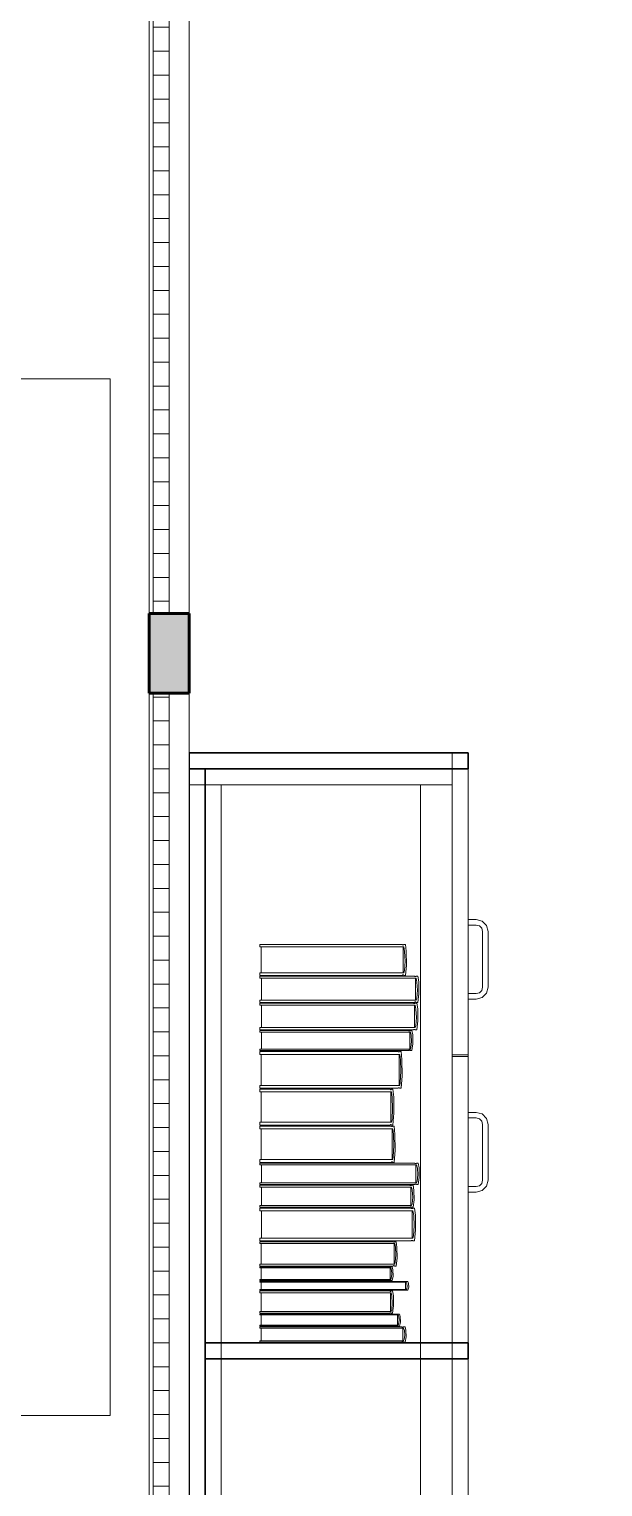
# Model space of a CAD drawing. Header units: inches. Extents: x -19 to 5698, y -728 to 92.
# Drawn here: x 317.069 to 317.789, y 30.329 to 32.158 of the extents above; entities that cross this region are included whole.
import ezdxf

# ---------------------------------------------------------------- set-up
doc = ezdxf.new("R2010")
doc.units = ezdxf.units.IN
doc.header["$MEASUREMENT"] = 0
doc.set_wipeout_variables(frame=1)
doc.linetypes.add('HIDDEN', pattern=[0.375, 0.25, -0.125])
doc.linetypes.add('Wipeout_Contour', pattern=[1, 0, -1])
doc.layers.get('0').update_dxf_attribs({"color": 61})
doc.layers.add('00 conduct tomacorr', color=120, linetype='HIDDEN', lineweight=30)
for name, color, linetype in [('02 _ ARQ _ ZON _ Espacio.3D', 7, 'Continuous'), ('Acabado - Muros', 7, 'Continuous'), ('Interior - Mobiliario', 7, 'Continuous'), ('Notas - Etiquetas', 7, 'Continuous')]:
    doc.layers.add(name, color=color, linetype=linetype)
doc.dimstyles.new('Estilo_Generado__8', dxfattribs={"dimtxt": 0.18, "dimasz": 0.0912, "dimexe": 0.18, "dimexo": 0.0625, "dimgap": 0, "dimtad": 0, "dimtih": 1, "dimtoh": 1, "dimdec": 4, "dimzin": 0, "dimdsep": 46, "dimcen": 0.09, "dimadec": 0, "dimazin": 0, "dimtfac": 1, "dimtdec": 4, "dimtmove": 0, "dimatfit": 3, "dimldrblk": 'ARROWHEAD_5', "dimfxl": 1, "dimtolj": 1, "dimtzin": 0, "dimarcsym": 0})
pattern_1 = [(0, (277.50006, 1e-08), (0, 0.030000001), [])]

# ---------------------------------------------------------------- blocks, each defined once
blk = doc.blocks.new('ARROWHEAD_5')
at = {"linetype": 'Continuous', "lineweight": 0}
blk.add_hatch(color=0, dxfattribs=at).paths.add_polyline_path([(-1, 0.2679), (0, 0), (-1, -0.2679)])
at = {"color": 0, "linetype": 'Continuous', "lineweight": 0}
blk.add_line((0, 0), (-1, 0), dxfattribs=at)

msp = doc.modelspace()

# ---------------------------------------------------------------- linework, layer by layer
at = {"layer": '00 conduct tomacorr'}
msp.add_arc((320.3365, 31.0313, -0.0007), 3.6952, 175.2208, 210.743, dxfattribs=at)
at = {"layer": '02 _ ARQ _ ZON _ Espacio.3D', "color": 254, "linetype": 'Continuous', "lineweight": 0, "flags": 128}
msp.add_lwpolyline([(314.57, 30.6), (315.07, 30.6), (315.0697, 29.75), (317.22, 29.75), (317.22, 39.75), (315.8048, 39.75), (315.8037, 39.4), (315.07, 39.4), (315.07, 39), (314.57, 39)], dxfattribs=at)
msp.add_lwpolyline([(322.07, 31), (322.07, 29.7), (328.0701, 29.7), (328.0701, 30.2), (328.57, 30.2), (328.5701, 30.7), (328.92, 30.7), (328.92, 31.899), (330.2701, 31.899), (330.2701, 32.9963), (328.92, 32.9963), (328.9203, 36.3463), (321.57, 36.3463), (321.57, 39.4), (321.17, 39.4), (321.17, 39.75), (317.27, 39.75), (317.27, 29.75), (320.97, 29.75), (320.97, 30.2), (321.57, 30.2), (321.57, 31)], close=True, dxfattribs=at)
at = {"layer": 'Interior - Mobiliario', "color": 175, "linetype": 'Continuous', "lineweight": 13}
for p, q in [((317.29, 31.23), (317.6, 31.23)), ((317.29, 29.77), (317.29, 31.23)), ((317.6, 31.23), (317.6, 29.77)), ((317.31, 31.21), (317.56, 31.21)), ((317.56, 31.21), (317.6, 31.21)), ((317.63, 31.041), (317.62, 31.041)), ((317.62, 31.041), (317.62, 31.034)), ((317.62, 31.034), (317.63, 31.034)), ((317.6375, 31.039), (317.63, 31.041)), ((317.63, 31.034), (317.634, 31.0329)), ((317.634, 31.0329), (317.6369, 31.03)), ((317.6369, 31.03), (317.638, 31.026)), ((317.643, 31.0335), (317.6375, 31.039)), ((317.645, 31.026), (317.643, 31.0335)), ((317.3587, 31.0066), (317.3587, 31.0097)), ((317.3587, 31.0097), (317.5372, 31.0097)), ((317.5372, 31.0097), (317.5373, 31.0095)), ((317.5373, 31.0095), (317.5376, 31.0093)), ((317.5376, 31.0093), (317.5378, 31.0091)), ((317.5378, 31.0091), (317.5381, 31.0091)), ((317.5381, 31.0091), (317.5384, 31.0091)), ((317.5384, 31.0091), (317.5386, 31.0092)), ((317.5386, 31.0092), (317.5389, 31.0093)), ((317.5389, 31.0093), (317.5391, 31.0096)), ((317.5391, 31.0096), (317.5392, 31.0097)), ((317.5392, 31.0097), (317.5412, 31.0097)), ((317.5412, 31.0097), (317.5422, 31.0012)), ((317.638, 31.026), (317.638, 30.956)), ((317.645, 30.956), (317.645, 31.026)), ((317.5394, 31.0066), (317.3587, 31.0066)), ((317.3605, 30.974), (317.3605, 31.0066)), ((317.5385, 31.0066), (317.5385, 30.974)), ((317.5402, 31.0008), (317.5394, 31.0066)), ((317.5407, 30.9888), (317.5402, 31.0008)), ((317.5422, 31.0012), (317.5424, 30.9838)), ((317.3587, 30.9709), (317.3587, 30.974)), ((317.3587, 30.974), (317.5394, 30.974)), ((317.5394, 30.974), (317.5399, 30.9769)), ((317.5399, 30.9769), (317.5407, 30.9888)), ((317.5424, 30.9838), (317.5412, 30.9709)), ((317.5372, 30.9709), (317.3587, 30.9709)), ((317.3587, 30.9672), (317.3587, 30.9699)), ((317.3587, 30.9699), (317.5524, 30.9699)), ((317.5548, 30.9672), (317.3587, 30.9672)), ((317.3607, 30.9396), (317.3607, 30.9672)), ((317.5373, 30.971), (317.5372, 30.9709)), ((317.5375, 30.9712), (317.5373, 30.971)), ((317.5378, 30.9714), (317.5375, 30.9712)), ((317.538, 30.9715), (317.5378, 30.9714)), ((317.5383, 30.9715), (317.538, 30.9715)), ((317.5386, 30.9714), (317.5383, 30.9715)), ((317.5388, 30.9713), (317.5386, 30.9714)), ((317.5391, 30.9711), (317.5388, 30.9713)), ((317.5392, 30.9709), (317.5391, 30.9711)), ((317.5412, 30.9709), (317.5392, 30.9709)), ((317.5524, 30.9699), (317.5526, 30.9697)), ((317.5526, 30.9697), (317.5529, 30.9695)), ((317.5529, 30.9695), (317.5531, 30.9694)), ((317.5531, 30.9694), (317.5534, 30.9693)), ((317.5534, 30.9693), (317.5537, 30.9693)), ((317.5537, 30.9693), (317.554, 30.9694)), ((317.5538, 30.9672), (317.5538, 30.9396)), ((317.554, 30.9694), (317.5543, 30.9695)), ((317.5543, 30.9695), (317.5545, 30.9697)), ((317.5545, 30.9697), (317.5546, 30.9699)), ((317.5546, 30.9699), (317.5568, 30.9699)), ((317.5557, 30.9623), (317.5548, 30.9672)), ((317.5562, 30.9522), (317.5557, 30.9623)), ((317.5568, 30.9699), (317.5579, 30.9626)), ((317.5579, 30.9626), (317.5581, 30.9479)), ((317.638, 30.956), (317.6369, 30.952)), ((317.643, 30.9485), (317.645, 30.956)), ((317.3587, 30.937), (317.3587, 30.9396)), ((317.3587, 30.9396), (317.5548, 30.9396)), ((317.5524, 30.937), (317.3587, 30.937)), ((317.3587, 30.9333), (317.3587, 30.936)), ((317.3587, 30.936), (317.5512, 30.936)), ((317.5512, 30.936), (317.5513, 30.9358)), ((317.5513, 30.9358), (317.5516, 30.9356)), ((317.5516, 30.9356), (317.5518, 30.9355)), ((317.5518, 30.9355), (317.5521, 30.9354)), ((317.5521, 30.9354), (317.5524, 30.9354)), ((317.5525, 30.9371), (317.5524, 30.937)), ((317.5524, 30.9354), (317.5527, 30.9355)), ((317.5528, 30.9373), (317.5525, 30.9371)), ((317.5527, 30.9355), (317.553, 30.9357)), ((317.5531, 30.9375), (317.5528, 30.9373)), ((317.553, 30.9357), (317.5532, 30.9359)), ((317.5534, 30.9375), (317.5531, 30.9375)), ((317.5532, 30.9359), (317.5533, 30.936)), ((317.5533, 30.936), (317.5555, 30.936)), ((317.5536, 30.9375), (317.5534, 30.9375)), ((317.5539, 30.9375), (317.5536, 30.9375)), ((317.5542, 30.9373), (317.5539, 30.9375)), ((317.5545, 30.9372), (317.5542, 30.9373)), ((317.5546, 30.937), (317.5545, 30.9372)), ((317.5568, 30.937), (317.5546, 30.937)), ((317.5548, 30.9396), (317.5554, 30.9421)), ((317.5554, 30.9421), (317.5562, 30.9522)), ((317.5555, 30.936), (317.5566, 30.9287)), ((317.5581, 30.9479), (317.5568, 30.937)), ((317.63, 30.948), (317.62, 30.948)), ((317.62, 30.948), (317.62, 30.941)), ((317.62, 30.941), (317.63, 30.941)), ((317.634, 30.9491), (317.63, 30.948)), ((317.63, 30.941), (317.6375, 30.943)), ((317.6369, 30.952), (317.634, 30.9491)), ((317.6375, 30.943), (317.643, 30.9485)), ((317.5535, 30.9333), (317.3587, 30.9333)), ((317.3606, 30.9053), (317.3606, 30.9333)), ((317.5525, 30.9333), (317.5525, 30.9053)), ((317.5544, 30.9283), (317.5535, 30.9333)), ((317.5541, 30.9078), (317.5549, 30.918)), ((317.5549, 30.918), (317.5544, 30.9283)), ((317.5566, 30.9287), (317.5568, 30.9137)), ((317.3587, 30.9026), (317.3587, 30.9053)), ((317.3587, 30.9053), (317.5535, 30.9053)), ((317.5512, 30.9026), (317.3587, 30.9026)), ((317.3587, 30.8996), (317.3587, 30.9016)), ((317.3587, 30.9016), (317.5452, 30.9016)), ((317.5475, 30.8996), (317.3587, 30.8996)), ((317.3606, 30.8785), (317.3606, 30.8996)), ((317.5452, 30.9016), (317.5454, 30.9015)), ((317.5454, 30.9015), (317.5456, 30.9013)), ((317.5456, 30.9013), (317.5459, 30.9012)), ((317.5459, 30.9012), (317.5462, 30.9012)), ((317.5462, 30.9012), (317.5465, 30.9012)), ((317.5465, 30.9012), (317.5468, 30.9012)), ((317.5466, 30.8996), (317.5466, 30.8785)), ((317.5468, 30.9012), (317.547, 30.9013)), ((317.547, 30.9013), (317.5473, 30.9015)), ((317.5473, 30.9015), (317.5474, 30.9016)), ((317.5474, 30.9016), (317.5494, 30.9016)), ((317.5484, 30.8958), (317.5475, 30.8996)), ((317.5494, 30.9016), (317.5505, 30.8961)), ((317.5513, 30.9027), (317.5512, 30.9026)), ((317.5515, 30.9029), (317.5513, 30.9027)), ((317.5518, 30.9031), (317.5515, 30.9029)), ((317.5521, 30.9031), (317.5518, 30.9031)), ((317.5524, 30.9031), (317.5521, 30.9031)), ((317.5526, 30.9031), (317.5524, 30.9031)), ((317.5529, 30.903), (317.5526, 30.9031)), ((317.5532, 30.9028), (317.5529, 30.903)), ((317.5533, 30.9026), (317.5532, 30.9028)), ((317.5555, 30.9026), (317.5533, 30.9026)), ((317.5535, 30.9053), (317.5541, 30.9078)), ((317.5568, 30.9137), (317.5555, 30.9026)), ((317.5475, 30.8785), (317.5481, 30.8804)), ((317.5481, 30.8804), (317.5489, 30.8881)), ((317.5489, 30.8881), (317.5484, 30.8958)), ((317.5507, 30.8849), (317.5494, 30.8765)), ((317.5505, 30.8961), (317.5507, 30.8849)), ((317.3587, 30.8765), (317.3587, 30.8785)), ((317.3587, 30.8785), (317.5475, 30.8785)), ((317.5452, 30.8765), (317.3587, 30.8765)), ((317.3587, 30.8718), (317.3587, 30.8755)), ((317.3587, 30.8755), (317.532, 30.8755)), ((317.5341, 30.8718), (317.3587, 30.8718)), ((317.3604, 30.8329), (317.3604, 30.8718)), ((317.532, 30.8755), (317.5321, 30.8753)), ((317.5321, 30.8753), (317.5324, 30.875)), ((317.5324, 30.875), (317.5326, 30.8748)), ((317.5326, 30.8748), (317.5329, 30.8748)), ((317.5329, 30.8748), (317.5331, 30.8748)), ((317.5331, 30.8748), (317.5334, 30.8749)), ((317.5332, 30.8718), (317.5332, 30.8329)), ((317.5334, 30.8749), (317.5336, 30.8751)), ((317.5336, 30.8751), (317.5338, 30.8754)), ((317.5338, 30.8754), (317.5339, 30.8755)), ((317.5339, 30.8755), (317.5359, 30.8755)), ((317.5349, 30.8649), (317.5341, 30.8718)), ((317.5354, 30.8506), (317.5349, 30.8649)), ((317.5359, 30.8755), (317.5368, 30.8654)), ((317.5368, 30.8654), (317.5371, 30.8447)), ((317.5454, 30.8766), (317.5452, 30.8765)), ((317.5456, 30.8768), (317.5454, 30.8766)), ((317.5459, 30.8769), (317.5456, 30.8768)), ((317.5461, 30.8769), (317.5459, 30.8769)), ((317.5464, 30.8769), (317.5461, 30.8769)), ((317.5467, 30.8769), (317.5464, 30.8769)), ((317.547, 30.8768), (317.5467, 30.8769)), ((317.5472, 30.8767), (317.547, 30.8768)), ((317.5474, 30.8765), (317.5472, 30.8767)), ((317.5494, 30.8765), (317.5474, 30.8765)), ((317.62, 30.871), (317.6, 30.871)), ((317.62, 30.869), (317.6, 30.869)), ((317.5346, 30.8364), (317.5354, 30.8506)), ((317.5371, 30.8447), (317.5359, 30.8292)), ((317.3587, 30.8292), (317.3587, 30.8329)), ((317.3587, 30.8329), (317.5341, 30.8329)), ((317.532, 30.8292), (317.3587, 30.8292)), ((317.3587, 30.8246), (317.3587, 30.8282)), ((317.3587, 30.8282), (317.5219, 30.8282)), ((317.5219, 30.8282), (317.5221, 30.828)), ((317.5221, 30.828), (317.5223, 30.8277)), ((317.5223, 30.8277), (317.5225, 30.8275)), ((317.5225, 30.8275), (317.5228, 30.8275)), ((317.5228, 30.8275), (317.523, 30.8275)), ((317.523, 30.8275), (317.5232, 30.8276)), ((317.5232, 30.8276), (317.5235, 30.8278)), ((317.5235, 30.8278), (317.5237, 30.828)), ((317.5237, 30.828), (317.5238, 30.8282)), ((317.5238, 30.8282), (317.5256, 30.8282)), ((317.5256, 30.8282), (317.5265, 30.8183)), ((317.5321, 30.8294), (317.532, 30.8292)), ((317.5323, 30.8297), (317.5321, 30.8294)), ((317.5325, 30.8299), (317.5323, 30.8297)), ((317.5328, 30.83), (317.5325, 30.8299)), ((317.5331, 30.83), (317.5328, 30.83)), ((317.5333, 30.8299), (317.5331, 30.83)), ((317.5336, 30.8297), (317.5333, 30.8299)), ((317.5338, 30.8295), (317.5336, 30.8297)), ((317.5339, 30.8292), (317.5338, 30.8295)), ((317.5359, 30.8292), (317.5339, 30.8292)), ((317.5341, 30.8329), (317.5346, 30.8364)), ((317.5239, 30.8246), (317.3587, 30.8246)), ((317.3603, 30.7866), (317.3603, 30.8246)), ((317.5231, 30.8246), (317.5231, 30.7866)), ((317.5247, 30.8178), (317.5239, 30.8246)), ((317.5251, 30.8039), (317.5247, 30.8178)), ((317.5265, 30.8183), (317.5267, 30.798)), ((317.5239, 30.7866), (317.5244, 30.79)), ((317.5244, 30.79), (317.5251, 30.8039)), ((317.5267, 30.798), (317.5256, 30.7829)), ((317.62, 30.799), (317.63, 30.799)), ((317.62, 30.792), (317.62, 30.799)), ((317.63, 30.792), (317.62, 30.792)), ((317.63, 30.799), (317.6375, 30.797)), ((317.634, 30.7909), (317.63, 30.792)), ((317.6369, 30.788), (317.634, 30.7909)), ((317.6375, 30.797), (317.643, 30.7915)), ((317.643, 30.7915), (317.645, 30.784)), ((317.3587, 30.7829), (317.3587, 30.7866)), ((317.3587, 30.7866), (317.5239, 30.7866)), ((317.5219, 30.7829), (317.3587, 30.7829)), ((317.3587, 30.7783), (317.3587, 30.7819)), ((317.3587, 30.7819), (317.5235, 30.7819)), ((317.5255, 30.7783), (317.3587, 30.7783)), ((317.3604, 30.7399), (317.3604, 30.7783)), ((317.522, 30.7831), (317.5219, 30.7829)), ((317.5222, 30.7834), (317.522, 30.7831)), ((317.5225, 30.7836), (317.5222, 30.7834)), ((317.5227, 30.7837), (317.5225, 30.7836)), ((317.523, 30.7837), (317.5227, 30.7837)), ((317.5232, 30.7836), (317.523, 30.7837)), ((317.5234, 30.7834), (317.5232, 30.7836)), ((317.5236, 30.7832), (317.5234, 30.7834)), ((317.5235, 30.7819), (317.5236, 30.7817)), ((317.5238, 30.7829), (317.5236, 30.7832)), ((317.5236, 30.7817), (317.5238, 30.7814)), ((317.5256, 30.7829), (317.5238, 30.7829)), ((317.5238, 30.7814), (317.5241, 30.7813)), ((317.5241, 30.7813), (317.5243, 30.7812)), ((317.5243, 30.7812), (317.5246, 30.7812)), ((317.5246, 30.7812), (317.5248, 30.7813)), ((317.5246, 30.7783), (317.5246, 30.7399)), ((317.5248, 30.7813), (317.525, 30.7815)), ((317.525, 30.7815), (317.5252, 30.7818)), ((317.5252, 30.7818), (317.5253, 30.7819)), ((317.5253, 30.7819), (317.5272, 30.7819)), ((317.5263, 30.7714), (317.5255, 30.7783)), ((317.5267, 30.7574), (317.5263, 30.7714)), ((317.5272, 30.7819), (317.5281, 30.7719)), ((317.5281, 30.7719), (317.5283, 30.7515)), ((317.638, 30.784), (317.6369, 30.788)), ((317.638, 30.714), (317.638, 30.784)), ((317.645, 30.784), (317.645, 30.714)), ((317.526, 30.7433), (317.5267, 30.7574)), ((317.3587, 30.7362), (317.3587, 30.7399)), ((317.3587, 30.7399), (317.5255, 30.7399)), ((317.5235, 30.7362), (317.3587, 30.7362)), ((317.3587, 30.7331), (317.3587, 30.7352)), ((317.3587, 30.7352), (317.5529, 30.7352)), ((317.5236, 30.7364), (317.5235, 30.7362)), ((317.5238, 30.7367), (317.5236, 30.7364)), ((317.524, 30.7369), (317.5238, 30.7367)), ((317.5242, 30.737), (317.524, 30.7369)), ((317.5245, 30.737), (317.5242, 30.737)), ((317.5247, 30.7369), (317.5245, 30.737)), ((317.525, 30.7367), (317.5247, 30.7369)), ((317.5252, 30.7365), (317.525, 30.7367)), ((317.5253, 30.7362), (317.5252, 30.7365)), ((317.5272, 30.7362), (317.5253, 30.7362)), ((317.5255, 30.7399), (317.526, 30.7433)), ((317.5283, 30.7515), (317.5272, 30.7362)), ((317.5529, 30.7352), (317.5531, 30.7351)), ((317.5531, 30.7351), (317.5533, 30.7349)), ((317.5533, 30.7349), (317.5536, 30.7348)), ((317.5536, 30.7348), (317.5539, 30.7348)), ((317.5539, 30.7348), (317.5542, 30.7348)), ((317.5542, 30.7348), (317.5545, 30.7348)), ((317.5545, 30.7348), (317.5547, 30.7349)), ((317.5547, 30.7349), (317.555, 30.7351)), ((317.555, 30.7351), (317.5551, 30.7352)), ((317.5551, 30.7352), (317.5573, 30.7352)), ((317.5573, 30.7352), (317.5583, 30.7294)), ((317.5553, 30.7331), (317.3587, 30.7331)), ((317.3607, 30.7108), (317.3607, 30.7331)), ((317.5543, 30.7331), (317.5543, 30.7108)), ((317.5562, 30.7291), (317.5553, 30.7331)), ((317.5559, 30.7128), (317.5567, 30.7209)), ((317.5567, 30.7209), (317.5562, 30.7291)), ((317.5586, 30.7175), (317.5573, 30.7086)), ((317.5583, 30.7294), (317.5586, 30.7175)), ((317.3587, 30.7086), (317.3587, 30.7108)), ((317.3587, 30.7108), (317.5553, 30.7108)), ((317.5529, 30.7086), (317.3587, 30.7086)), ((317.3587, 30.7054), (317.3587, 30.7076)), ((317.3587, 30.7076), (317.5466, 30.7076)), ((317.5489, 30.7054), (317.3587, 30.7054)), ((317.3606, 30.6822), (317.3606, 30.7054)), ((317.5466, 30.7076), (317.5468, 30.7075)), ((317.5468, 30.7075), (317.547, 30.7073)), ((317.547, 30.7073), (317.5473, 30.7072)), ((317.5473, 30.7072), (317.5476, 30.7072)), ((317.5476, 30.7072), (317.5479, 30.7072)), ((317.5479, 30.7072), (317.5481, 30.7072)), ((317.548, 30.7054), (317.548, 30.6822)), ((317.5481, 30.7072), (317.5484, 30.7074)), ((317.5484, 30.7074), (317.5486, 30.7075)), ((317.5486, 30.7075), (317.5487, 30.7076)), ((317.5487, 30.7076), (317.5508, 30.7076)), ((317.5498, 30.7013), (317.5489, 30.7054)), ((317.5503, 30.6928), (317.5498, 30.7013)), ((317.5508, 30.7076), (317.5519, 30.7016)), ((317.5519, 30.7016), (317.5521, 30.6892)), ((317.553, 30.7087), (317.5529, 30.7086)), ((317.5533, 30.7089), (317.553, 30.7087)), ((317.5535, 30.709), (317.5533, 30.7089)), ((317.5538, 30.7091), (317.5535, 30.709)), ((317.5541, 30.7091), (317.5538, 30.7091)), ((317.5544, 30.709), (317.5541, 30.7091)), ((317.5547, 30.7089), (317.5544, 30.709)), ((317.5549, 30.7088), (317.5547, 30.7089)), ((317.5551, 30.7086), (317.5549, 30.7088)), ((317.5573, 30.7086), (317.5551, 30.7086)), ((317.5553, 30.7108), (317.5559, 30.7128)), ((317.62, 30.706), (317.63, 30.706)), ((317.62, 30.699), (317.62, 30.706)), ((317.63, 30.699), (317.62, 30.699)), ((317.63, 30.706), (317.634, 30.7071)), ((317.6375, 30.701), (317.63, 30.699)), ((317.634, 30.7071), (317.6369, 30.71)), ((317.6369, 30.71), (317.638, 30.714)), ((317.643, 30.7065), (317.6375, 30.701)), ((317.645, 30.714), (317.643, 30.7065)), ((317.3587, 30.68), (317.3587, 30.6822)), ((317.3587, 30.6822), (317.5489, 30.6822)), ((317.5466, 30.68), (317.3587, 30.68)), ((317.5467, 30.6801), (317.5466, 30.68)), ((317.547, 30.6802), (317.5467, 30.6801)), ((317.5472, 30.6804), (317.547, 30.6802)), ((317.5475, 30.6804), (317.5472, 30.6804)), ((317.5478, 30.6804), (317.5475, 30.6804)), ((317.5481, 30.6804), (317.5478, 30.6804)), ((317.5483, 30.6803), (317.5481, 30.6804)), ((317.5486, 30.6801), (317.5483, 30.6803)), ((317.5487, 30.68), (317.5486, 30.6801)), ((317.5508, 30.68), (317.5487, 30.68)), ((317.5489, 30.6822), (317.5495, 30.6843)), ((317.5495, 30.6843), (317.5503, 30.6928)), ((317.5521, 30.6892), (317.5508, 30.68)), ((317.3587, 30.6757), (317.3587, 30.679)), ((317.3587, 30.679), (317.5484, 30.679)), ((317.5507, 30.6757), (317.3587, 30.6757)), ((317.3606, 30.6411), (317.3606, 30.6757)), ((317.5484, 30.679), (317.5486, 30.6788)), ((317.5486, 30.6788), (317.5488, 30.6785)), ((317.5488, 30.6785), (317.5491, 30.6784)), ((317.5491, 30.6784), (317.5494, 30.6783)), ((317.5494, 30.6783), (317.5497, 30.6783)), ((317.5497, 30.6783), (317.5499, 30.6784)), ((317.5498, 30.6757), (317.5498, 30.6411)), ((317.5499, 30.6784), (317.5502, 30.6786)), ((317.5502, 30.6786), (317.5505, 30.6788)), ((317.5505, 30.6788), (317.5506, 30.679)), ((317.5506, 30.679), (317.5527, 30.679)), ((317.5516, 30.6695), (317.5507, 30.6757)), ((317.5521, 30.6569), (317.5516, 30.6695)), ((317.5527, 30.679), (317.5537, 30.6699)), ((317.5537, 30.6699), (317.554, 30.6516)), ((317.5507, 30.6411), (317.5513, 30.6442)), ((317.5513, 30.6442), (317.5521, 30.6569)), ((317.554, 30.6516), (317.5527, 30.6378)), ((317.3587, 30.6378), (317.3587, 30.6411)), ((317.3587, 30.6411), (317.5507, 30.6411)), ((317.5484, 30.6378), (317.3587, 30.6378)), ((317.3587, 30.6344), (317.3587, 30.6368)), ((317.3587, 30.6368), (317.5258, 30.6368)), ((317.5279, 30.6344), (317.3587, 30.6344)), ((317.3604, 30.6088), (317.3604, 30.6344)), ((317.5258, 30.6368), (317.526, 30.6367)), ((317.526, 30.6367), (317.5262, 30.6365)), ((317.5262, 30.6365), (317.5264, 30.6364)), ((317.5264, 30.6364), (317.5267, 30.6363)), ((317.5267, 30.6363), (317.5269, 30.6363)), ((317.5269, 30.6363), (317.5272, 30.6364)), ((317.527, 30.6344), (317.527, 30.6088)), ((317.5272, 30.6364), (317.5274, 30.6365)), ((317.5274, 30.6365), (317.5276, 30.6367)), ((317.5276, 30.6367), (317.5277, 30.6368)), ((317.5277, 30.6368), (317.5296, 30.6368)), ((317.5286, 30.6298), (317.5279, 30.6344)), ((317.5291, 30.6204), (317.5286, 30.6298)), ((317.5296, 30.6368), (317.5305, 30.6301)), ((317.5305, 30.6301), (317.5307, 30.6165)), ((317.5485, 30.638), (317.5484, 30.6378)), ((317.5488, 30.6382), (317.5485, 30.638)), ((317.549, 30.6384), (317.5488, 30.6382)), ((317.5493, 30.6385), (317.549, 30.6384)), ((317.5496, 30.6385), (317.5493, 30.6385)), ((317.5499, 30.6384), (317.5496, 30.6385)), ((317.5502, 30.6383), (317.5499, 30.6384)), ((317.5504, 30.6381), (317.5502, 30.6383)), ((317.5506, 30.6378), (317.5504, 30.6381)), ((317.5527, 30.6378), (317.5506, 30.6378)), ((317.3587, 30.6063), (317.3587, 30.6088)), ((317.3587, 30.6088), (317.5279, 30.6088)), ((317.5258, 30.6063), (317.3587, 30.6063)), ((317.5259, 30.6064), (317.5258, 30.6063)), ((317.5261, 30.6066), (317.5259, 30.6064)), ((317.5264, 30.6068), (317.5261, 30.6066)), ((317.5266, 30.6068), (317.5264, 30.6068)), ((317.5269, 30.6068), (317.5266, 30.6068)), ((317.5271, 30.6068), (317.5269, 30.6068)), ((317.5273, 30.6067), (317.5271, 30.6068)), ((317.5276, 30.6065), (317.5273, 30.6067)), ((317.5277, 30.6063), (317.5276, 30.6065)), ((317.5296, 30.6063), (317.5277, 30.6063)), ((317.5279, 30.6088), (317.5284, 30.6111)), ((317.5284, 30.6111), (317.5291, 30.6204)), ((317.5307, 30.6165), (317.5296, 30.6063)), ((317.3587, 30.6039), (317.3587, 30.6053)), ((317.3587, 30.6053), (317.5211, 30.6053)), ((317.523, 30.6039), (317.3587, 30.6039)), ((317.3587, 30.588), (317.3587, 30.5894)), ((317.3587, 30.5894), (317.523, 30.5894)), ((317.5211, 30.588), (317.3587, 30.588)), ((317.3603, 30.5894), (317.3603, 30.6039)), ((317.5211, 30.6053), (317.5212, 30.6052)), ((317.5214, 30.5881), (317.5211, 30.588)), ((317.5211, 30.588), (317.5211, 30.588)), ((317.5212, 30.6052), (317.5214, 30.6051)), ((317.5214, 30.6051), (317.5216, 30.6051)), ((317.5216, 30.5882), (317.5214, 30.5881)), ((317.5216, 30.6051), (317.5219, 30.605)), ((317.5218, 30.5883), (317.5216, 30.5882)), ((317.5221, 30.5883), (317.5218, 30.5883)), ((317.5219, 30.605), (317.5221, 30.605)), ((317.5221, 30.605), (317.5224, 30.6051)), ((317.5223, 30.5882), (317.5221, 30.5883)), ((317.5222, 30.6039), (317.5222, 30.5894)), ((317.5225, 30.5882), (317.5223, 30.5882)), ((317.5224, 30.6051), (317.5226, 30.6052)), ((317.5228, 30.5881), (317.5225, 30.5882)), ((317.5226, 30.6052), (317.5228, 30.6053)), ((317.5228, 30.6053), (317.5229, 30.6053)), ((317.5229, 30.588), (317.5228, 30.5881)), ((317.5229, 30.6053), (317.5247, 30.6053)), ((317.5247, 30.588), (317.5229, 30.588)), ((317.5238, 30.6013), (317.523, 30.6039)), ((317.523, 30.5894), (317.5235, 30.5907)), ((317.5235, 30.5907), (317.5242, 30.596)), ((317.5242, 30.596), (317.5238, 30.6013)), ((317.5247, 30.6053), (317.5256, 30.6015)), ((317.5258, 30.5938), (317.5247, 30.588)), ((317.5256, 30.6015), (317.5258, 30.5938)), ((317.3587, 30.5861), (317.3587, 30.587)), ((317.3587, 30.587), (317.54, 30.587)), ((317.5422, 30.5861), (317.3587, 30.5861)), ((317.3587, 30.576), (317.3587, 30.5768)), ((317.3587, 30.5768), (317.5422, 30.5768)), ((317.54, 30.576), (317.3587, 30.576)), ((317.3587, 30.5727), (317.3587, 30.575)), ((317.3587, 30.575), (317.5215, 30.575)), ((317.5235, 30.5727), (317.3587, 30.5727)), ((317.3603, 30.5493), (317.3603, 30.5727)), ((317.3605, 30.5768), (317.3605, 30.5861)), ((317.5215, 30.575), (317.5216, 30.5748)), ((317.5216, 30.5748), (317.5219, 30.5746)), ((317.5219, 30.5746), (317.5221, 30.5745)), ((317.5221, 30.5745), (317.5223, 30.5745)), ((317.5223, 30.5745), (317.5226, 30.5745)), ((317.5226, 30.5745), (317.5228, 30.5746)), ((317.5227, 30.5727), (317.5227, 30.5493)), ((317.5228, 30.5746), (317.523, 30.5747)), ((317.523, 30.5747), (317.5233, 30.5748)), ((317.5233, 30.5748), (317.5233, 30.575)), ((317.5233, 30.575), (317.5252, 30.575)), ((317.5243, 30.5685), (317.5235, 30.5727)), ((317.5252, 30.575), (317.5261, 30.5688)), ((317.54, 30.587), (317.5402, 30.5869)), ((317.5401, 30.576), (317.54, 30.576)), ((317.5403, 30.5761), (317.5401, 30.576)), ((317.5402, 30.5869), (317.5404, 30.5868)), ((317.5406, 30.5761), (317.5403, 30.5761)), ((317.5404, 30.5868), (317.5407, 30.5868)), ((317.5409, 30.5761), (317.5406, 30.5761)), ((317.5407, 30.5868), (317.5409, 30.5868)), ((317.5409, 30.5868), (317.5412, 30.5868)), ((317.5411, 30.5761), (317.5409, 30.5761)), ((317.5414, 30.5761), (317.5411, 30.5761)), ((317.5412, 30.5868), (317.5415, 30.5868)), ((317.5413, 30.5861), (317.5413, 30.5768)), ((317.5417, 30.5761), (317.5414, 30.5761)), ((317.5415, 30.5868), (317.5417, 30.5869)), ((317.5417, 30.5869), (317.542, 30.5869)), ((317.5419, 30.576), (317.5417, 30.5761)), ((317.5421, 30.576), (317.5419, 30.576)), ((317.542, 30.5869), (317.5421, 30.587)), ((317.5421, 30.587), (317.5441, 30.587)), ((317.5441, 30.576), (317.5421, 30.576)), ((317.5431, 30.5844), (317.5422, 30.5861)), ((317.5422, 30.5768), (317.5428, 30.5777)), ((317.5428, 30.5777), (317.5435, 30.581)), ((317.5435, 30.581), (317.5431, 30.5844)), ((317.5441, 30.587), (317.5451, 30.5846)), ((317.5453, 30.5796), (317.5441, 30.576)), ((317.5451, 30.5846), (317.5453, 30.5796)), ((317.5235, 30.5493), (317.524, 30.5514)), ((317.524, 30.5514), (317.5247, 30.56)), ((317.5247, 30.56), (317.5243, 30.5685)), ((317.5263, 30.5564), (317.5252, 30.5471)), ((317.5261, 30.5688), (317.5263, 30.5564)), ((317.3587, 30.5471), (317.3587, 30.5493)), ((317.3587, 30.5493), (317.5235, 30.5493)), ((317.5215, 30.5471), (317.3587, 30.5471)), ((317.3587, 30.5449), (317.3587, 30.5461)), ((317.3587, 30.5461), (317.53, 30.5461)), ((317.5321, 30.5449), (317.3587, 30.5449)), ((317.3604, 30.5322), (317.3604, 30.5449)), ((317.5216, 30.5472), (317.5215, 30.5471)), ((317.5218, 30.5474), (317.5216, 30.5472)), ((317.522, 30.5475), (317.5218, 30.5474)), ((317.5223, 30.5475), (317.522, 30.5475)), ((317.5225, 30.5475), (317.5223, 30.5475)), ((317.5228, 30.5475), (317.5225, 30.5475)), ((317.523, 30.5474), (317.5228, 30.5475)), ((317.5232, 30.5472), (317.523, 30.5474)), ((317.5233, 30.5471), (317.5232, 30.5472)), ((317.5252, 30.5471), (317.5233, 30.5471)), ((317.53, 30.5461), (317.5301, 30.546)), ((317.5301, 30.546), (317.5304, 30.5459)), ((317.5304, 30.5459), (317.5306, 30.5458)), ((317.5306, 30.5458), (317.5309, 30.5458)), ((317.5309, 30.5458), (317.5311, 30.5458)), ((317.5311, 30.5458), (317.5314, 30.5459)), ((317.5312, 30.5449), (317.5312, 30.5322)), ((317.5314, 30.5459), (317.5316, 30.5459)), ((317.5316, 30.5459), (317.5318, 30.546)), ((317.5318, 30.546), (317.5319, 30.5461)), ((317.5319, 30.5461), (317.5338, 30.5461)), ((317.5329, 30.5426), (317.5321, 30.5449)), ((317.5321, 30.5322), (317.5326, 30.5333)), ((317.5326, 30.5333), (317.5333, 30.5379)), ((317.5333, 30.5379), (317.5329, 30.5426)), ((317.5338, 30.5461), (317.5348, 30.5428)), ((317.535, 30.536), (317.5338, 30.5309)), ((317.5348, 30.5428), (317.535, 30.536)), ((317.3587, 30.5309), (317.3587, 30.5322)), ((317.3587, 30.5322), (317.5321, 30.5322)), ((317.53, 30.5309), (317.3587, 30.5309)), ((317.3587, 30.5284), (317.3587, 30.5299)), ((317.3587, 30.5299), (317.5369, 30.5299)), ((317.539, 30.5284), (317.3587, 30.5284)), ((317.5301, 30.531), (317.53, 30.5309)), ((317.5303, 30.5311), (317.5301, 30.531)), ((317.5306, 30.5312), (317.5303, 30.5311)), ((317.5308, 30.5312), (317.5306, 30.5312)), ((317.5311, 30.5312), (317.5308, 30.5312)), ((317.5313, 30.5312), (317.5311, 30.5312)), ((317.5316, 30.5311), (317.5313, 30.5312)), ((317.5318, 30.531), (317.5316, 30.5311)), ((317.5319, 30.5309), (317.5318, 30.531)), ((317.5338, 30.5309), (317.5319, 30.5309)), ((317.5369, 30.5299), (317.537, 30.5298)), ((317.537, 30.5298), (317.5372, 30.5297)), ((317.5372, 30.5297), (317.5375, 30.5297)), ((317.5375, 30.5297), (317.5378, 30.5296)), ((317.5378, 30.5296), (317.538, 30.5296)), ((317.538, 30.5296), (317.5383, 30.5297)), ((317.5383, 30.5297), (317.5385, 30.5298)), ((317.5385, 30.5298), (317.5388, 30.5299)), ((317.5388, 30.5299), (317.5389, 30.5299)), ((317.5389, 30.5299), (317.5409, 30.5299)), ((317.5399, 30.5256), (317.539, 30.5284)), ((317.5403, 30.5198), (317.5399, 30.5256)), ((317.5409, 30.5299), (317.5419, 30.5258))]:
    msp.add_line(p, q, dxfattribs=at)
at = {"layer": 'Interior - Mobiliario', "color": 175, "linetype": 'Continuous', "lineweight": 13, "flags": 128}
msp.add_lwpolyline([(317.1712, 31.719), (315.6712, 31.719), (315.6712, 31.119), (316.6712, 31.119), (316.6712, 30.419), (317.1712, 30.419)], close=True, dxfattribs=at)

# ---------------------------------------------------------------- next in the draw order: wipeouts: each hides what was drawn before it
at = {"color": 254, "linetype": 'Wipeout_Contour', "lineweight": 0, "ltscale": 9809.287019}
msp.add_wipeout([(317.62, 30.51), (317.29, 30.51), (317.29, 30.49), (317.62, 30.49)], dxfattribs=at).dxf.layer = 'Interior - Mobiliario'

# ---------------------------------------------------------------- next in the draw order: linework, layer by layer
at = {"layer": 'Interior - Mobiliario', "color": 175, "linetype": 'Continuous', "lineweight": 13}
for p, q in [((317.31, 31.21), (317.31, 29.79)), ((317.56, 29.79), (317.56, 31.21)), ((317.6, 31.21), (317.6, 29.79)), ((317.6, 30.51), (317.6, 30.869)), ((317.62, 30.51), (317.62, 30.869)), ((317.3605, 30.5125), (317.3605, 30.5284)), ((317.5381, 30.5284), (317.5381, 30.5125)), ((317.5396, 30.514), (317.5403, 30.5198)), ((317.5421, 30.5173), (317.5409, 30.511)), ((317.5419, 30.5258), (317.5421, 30.5173)), ((317.29, 30.51), (317.62, 30.51)), ((317.29, 30.49), (317.29, 30.51)), ((317.3587, 30.511), (317.3587, 30.5125)), ((317.3587, 30.5125), (317.539, 30.5125)), ((317.5369, 30.511), (317.3587, 30.511)), ((317.537, 30.5111), (317.5369, 30.511)), ((317.5372, 30.5112), (317.537, 30.5111)), ((317.5374, 30.5113), (317.5372, 30.5112)), ((317.5377, 30.5113), (317.5374, 30.5113)), ((317.538, 30.5113), (317.5377, 30.5113)), ((317.5382, 30.5113), (317.538, 30.5113)), ((317.5385, 30.5112), (317.5382, 30.5113)), ((317.5387, 30.5111), (317.5385, 30.5112)), ((317.5389, 30.511), (317.5387, 30.5111)), ((317.5409, 30.511), (317.5389, 30.511)), ((317.539, 30.5125), (317.5396, 30.514)), ((317.62, 30.51), (317.6, 30.51)), ((317.62, 30.51), (317.62, 30.49)), ((317.62, 30.51), (317.62, 30.49)), ((317.62, 30.49), (317.29, 30.49)), ((317.6, 30.49), (317.6, 30.131)), ((317.62, 30.49), (317.6, 30.49)), ((317.62, 30.49), (317.62, 30.131))]:
    msp.add_line(p, q, dxfattribs=at)
at = {"layer": 'Interior - Mobiliario', "color": 175, "linetype": 'Continuous', "lineweight": 30}
for p, q in [((317.29, 30.49), (317.29, 30.51)), ((317.62, 30.51), (317.29, 30.51)), ((317.62, 30.49), (317.62, 30.51)), ((317.62, 30.49), (317.29, 30.49))]:
    msp.add_line(p, q, dxfattribs=at)

# ---------------------------------------------------------------- next in the draw order: wipeouts: each hides what was drawn before it
at = {"color": 254, "linetype": 'Wipeout_Contour', "lineweight": 0, "ltscale": 9808.587502}
msp.add_wipeout([(317.29, 31.23), (317.27, 31.23), (317.27, 29.77), (317.29, 29.77)], dxfattribs=at).dxf.layer = 'Interior - Mobiliario'

# ---------------------------------------------------------------- next in the draw order: linework, layer by layer
at = {"layer": 'Interior - Mobiliario', "color": 175, "linetype": 'Continuous', "lineweight": 30}
for p, q in [((317.27, 29.77), (317.27, 31.23)), ((317.29, 31.23), (317.27, 31.23)), ((317.29, 29.77), (317.29, 31.23))]:
    msp.add_line(p, q, dxfattribs=at)
at = {"layer": 'Interior - Mobiliario', "color": 175, "linetype": 'Continuous', "lineweight": 13}
for p, q in [((317.27, 31.23), (317.29, 31.23)), ((317.27, 29.77), (317.27, 31.23)), ((317.29, 31.23), (317.29, 29.77)), ((317.27, 31.21), (317.31, 31.21)), ((317.27, 29.79), (317.27, 31.21)), ((317.29, 30.51), (317.62, 30.51)), ((317.29, 30.49), (317.29, 30.51)), ((317.62, 30.49), (317.29, 30.49))]:
    msp.add_line(p, q, dxfattribs=at)

# ---------------------------------------------------------------- next in the draw order: wipeouts: each hides what was drawn before it
at = {"color": 254, "linetype": 'Wipeout_Contour', "lineweight": 0, "ltscale": 9809.284282}
msp.add_wipeout([(317.62, 31.25), (317.27, 31.25), (317.27, 31.23), (317.62, 31.23)], dxfattribs=at).dxf.layer = 'Interior - Mobiliario'

# ---------------------------------------------------------------- next in the draw order: linework, layer by layer
at = {"layer": 'Interior - Mobiliario', "color": 175, "linetype": 'Continuous', "lineweight": 30}
for p, q in [((317.27, 31.23), (317.27, 31.25)), ((317.62, 31.25), (317.27, 31.25)), ((317.62, 31.23), (317.62, 31.25)), ((317.62, 31.23), (317.27, 31.23))]:
    msp.add_line(p, q, dxfattribs=at)
at = {"layer": 'Interior - Mobiliario', "color": 175, "linetype": 'Continuous', "lineweight": 13}
for p, q in [((317.27, 31.25), (317.62, 31.25)), ((317.27, 31.23), (317.27, 31.25)), ((317.27, 31.25), (317.6, 31.25)), ((317.27, 31.21), (317.27, 31.25)), ((317.62, 31.25), (317.27, 31.25)), ((317.27, 31.25), (317.27, 29.75)), ((317.6, 31.25), (317.6, 31.21)), ((317.62, 31.25), (317.62, 31.23)), ((317.62, 29.75), (317.62, 31.25)), ((317.62, 31.23), (317.27, 31.23)), ((317.27, 31.23), (317.62, 31.23)), ((317.27, 29.77), (317.27, 31.23)), ((317.29, 31.23), (317.62, 31.23)), ((317.29, 29.77), (317.29, 31.23)), ((317.29, 31.23), (317.6, 31.23)), ((317.29, 29.77), (317.29, 31.23)), ((317.29, 31.23), (317.6, 31.23)), ((317.29, 29.77), (317.29, 31.23)), ((317.6, 31.23), (317.6, 29.77)), ((317.6, 31.23), (317.6, 29.77)), ((317.6, 31.23), (317.6, 30.871)), ((317.62, 31.23), (317.6, 31.23)), ((317.62, 31.23), (317.62, 29.77)), ((317.62, 31.23), (317.62, 29.77)), ((317.62, 31.23), (317.62, 30.871))]:
    msp.add_line(p, q, dxfattribs=at)

# ---------------------------------------------------------------- next in the draw order: leaders
at = {"layer": 'Notas - Etiquetas', "color": 144, "linetype": 'Continuous', "lineweight": 13, "annotation_type": 0, "has_hookline": 1, "hookline_direction": 1, "text_width": 1.9482, "horizontal_direction": (0, 1, 0)}
msp.add_leader([(317.235, 34.825), (317.3874, 34.6817), (317.3874, 32.2117)], dimstyle='Estilo_Generado__8', dxfattribs=at)

# ---------------------------------------------------------------- next in the draw order: wipeouts: each hides what was drawn before it
at = {"color": 254, "linetype": 'Wipeout_Contour', "lineweight": 0, "ltscale": 14712.563739}
msp.add_wipeout([(317.22, 33.5584), (317.22, 31.4249), (317.27, 31.4249), (317.27, 33.5749), (317.253, 33.5749), (317.253, 33.5584)], dxfattribs=at).dxf.layer = 'Acabado - Muros'
at = {"color": 254, "linetype": 'Wipeout_Contour', "lineweight": 0, "ltscale": 9808.451879}
msp.add_wipeout([(317.22, 29.85), (317.27, 29.85), (317.27, 31.3249), (317.22, 31.3249)], dxfattribs=at).dxf.layer = 'Acabado - Muros'

# ---------------------------------------------------------------- next in the draw order: linework, layer by layer
at = {"layer": 'Acabado - Muros', "color": 7, "linetype": 'Continuous', "lineweight": 60}
msp.add_line((317.27, 31.4249), (317.27, 31.3249), dxfattribs=at)
at = {"layer": 'Acabado - Muros', "color": 251, "linetype": 'Continuous', "lineweight": 13, "flags": 128}
for points in [[(317.27, 31.4249), (317.27, 33.5749), (317.27, 35.7249)], [(317.22, 31.4249), (317.22, 33.5584)], [(317.22, 29.85), (317.22, 31.3249)], [(317.27, 29.85), (317.27, 31.3249)]]:
    msp.add_lwpolyline(points, dxfattribs=at)

# ---------------------------------------------------------------- next in the draw order: wipeouts: each hides what was drawn before it
at = {"color": 254, "linetype": 'Wipeout_Contour', "lineweight": 0, "ltscale": 9808.510328}
msp.add_wipeout([(317.225, 33.5584), (317.225, 31.4249), (317.245, 31.4249), (317.245, 33.5584)], dxfattribs=at).dxf.layer = 'Acabado - Muros'
at = {"color": 254, "linetype": 'Wipeout_Contour', "lineweight": 0, "ltscale": 9808.411882}
msp.add_wipeout([(317.225, 31.3249), (317.225, 29.85), (317.245, 29.85), (317.245, 31.3249)], dxfattribs=at).dxf.layer = 'Acabado - Muros'

# ---------------------------------------------------------------- next in the draw order: hatches: boundary and pattern name
at = {"layer": 'Acabado - Muros', "linetype": 'Continuous', "lineweight": 0}
h = msp.add_hatch(dxfattribs=at)
h.set_pattern_fill('CONTRACHAPADO_0002', color=254, style=0, pattern_type=2)
h.set_pattern_definition(pattern_1)
h.paths.add_polyline_path([(317.225, 33.5584), (317.225, 31.4249), (317.245, 31.4249), (317.245, 33.5584)])
msp.add_hatch(color=254, dxfattribs=at).paths.add_polyline_path([(317.27, 31.4249), (317.22, 31.4249), (317.22, 31.3249), (317.27, 31.3249)])
h = msp.add_hatch(dxfattribs=at)
h.set_pattern_fill('CONTRACHAPADO_0002', color=254, style=0, pattern_type=2)
h.set_pattern_definition(pattern_1)
h.paths.add_polyline_path([(317.225, 31.3249), (317.225, 29.85), (317.245, 29.85), (317.245, 31.3249)])

# ---------------------------------------------------------------- next in the draw order: linework, layer by layer
at = {"layer": 'Acabado - Muros', "color": 7, "linetype": 'Continuous', "lineweight": 60}
for p, q in [((317.22, 31.4249), (317.22, 31.3249)), ((317.27, 31.4249), (317.22, 31.4249)), ((317.27, 31.3249), (317.22, 31.3249))]:
    msp.add_line(p, q, dxfattribs=at)
at = {"layer": 'Acabado - Muros', "color": 7, "linetype": 'Continuous', "lineweight": 13, "flags": 128}
for points in [[(317.225, 33.5584), (317.245, 33.5584), (317.245, 31.4249), (317.225, 31.4249)], [(317.225, 31.3249), (317.245, 31.3249), (317.245, 29.85), (317.225, 29.85)]]:
    msp.add_lwpolyline(points, close=True, dxfattribs=at)

doc.saveas('drawing.dxf')
